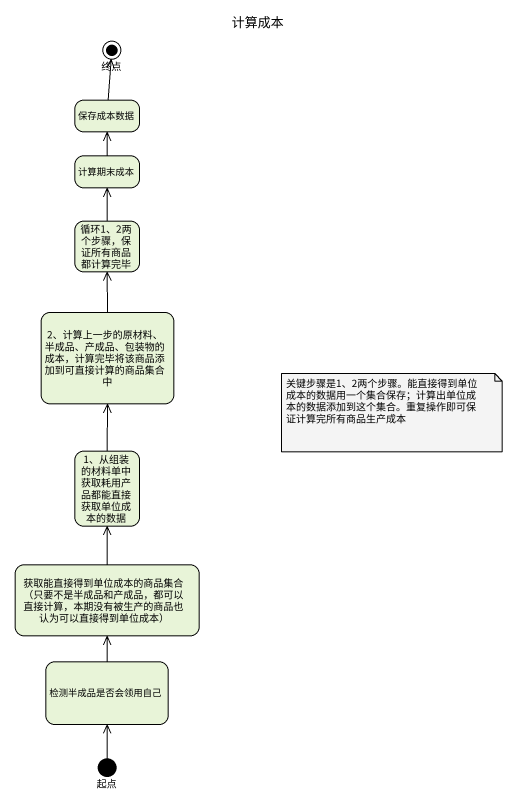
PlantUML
@startuml
title 计算成本
hide empty description
state 终点 <<end>>
state 保存成本数据
state 计算期末成本
state "循环1、2两个步骤，保证所有商品都计算完毕" as 循环1_2两个步骤_保证所有商品都计算完毕
state "2、计算上一步的原材料、半成品、产成品、包装物的成本，计算完毕将该商品添加到可直接计算的商品集合中" as s2_计算上一步的原材料_半成品_产成品_包装物的成本
state "1、从组装的材料单中获取耗用产品都能直接获取单位成本的数据" as s1_从组装的材料单中获取耗用产品都能直接获取单位成本的数
state "获取能直接得到单位成本的商品集合（只要不是半成品和产成品，都可以直接计算，本期没有被生产的商品也认为可以直接得到单位成本）" as 获取能直接得到单位成本的商品集合
state 检测半成品是否会领用自己
state 起点 <<start>>
保存成本数据 -up-> 终点
计算期末成本 -up-> 保存成本数据
循环1_2两个步骤_保证所有商品都计算完毕 -up-> 计算期末成本
s2_计算上一步的原材料_半成品_产成品_包装物的成本 -up-> 循环1_2两个步骤_保证所有商品都计算完毕
s1_从组装的材料单中获取耗用产品都能直接获取单位成本的数 -up-> s2_计算上一步的原材料_半成品_产成品_包装物的成本
获取能直接得到单位成本的商品集合 -up-> s1_从组装的材料单中获取耗用产品都能直接获取单位成本的数
检测半成品是否会领用自己 -up-> 获取能直接得到单位成本的商品集合
起点 -up-> 检测半成品是否会领用自己
note as N1
  关键步骤是1、2两个步骤。能直接得到单位成本的数据用一个集合保存；计算出单位成本的数据添加到这个集合。重复操作即可保证计算完所有商品生产成本
end note
@enduml
